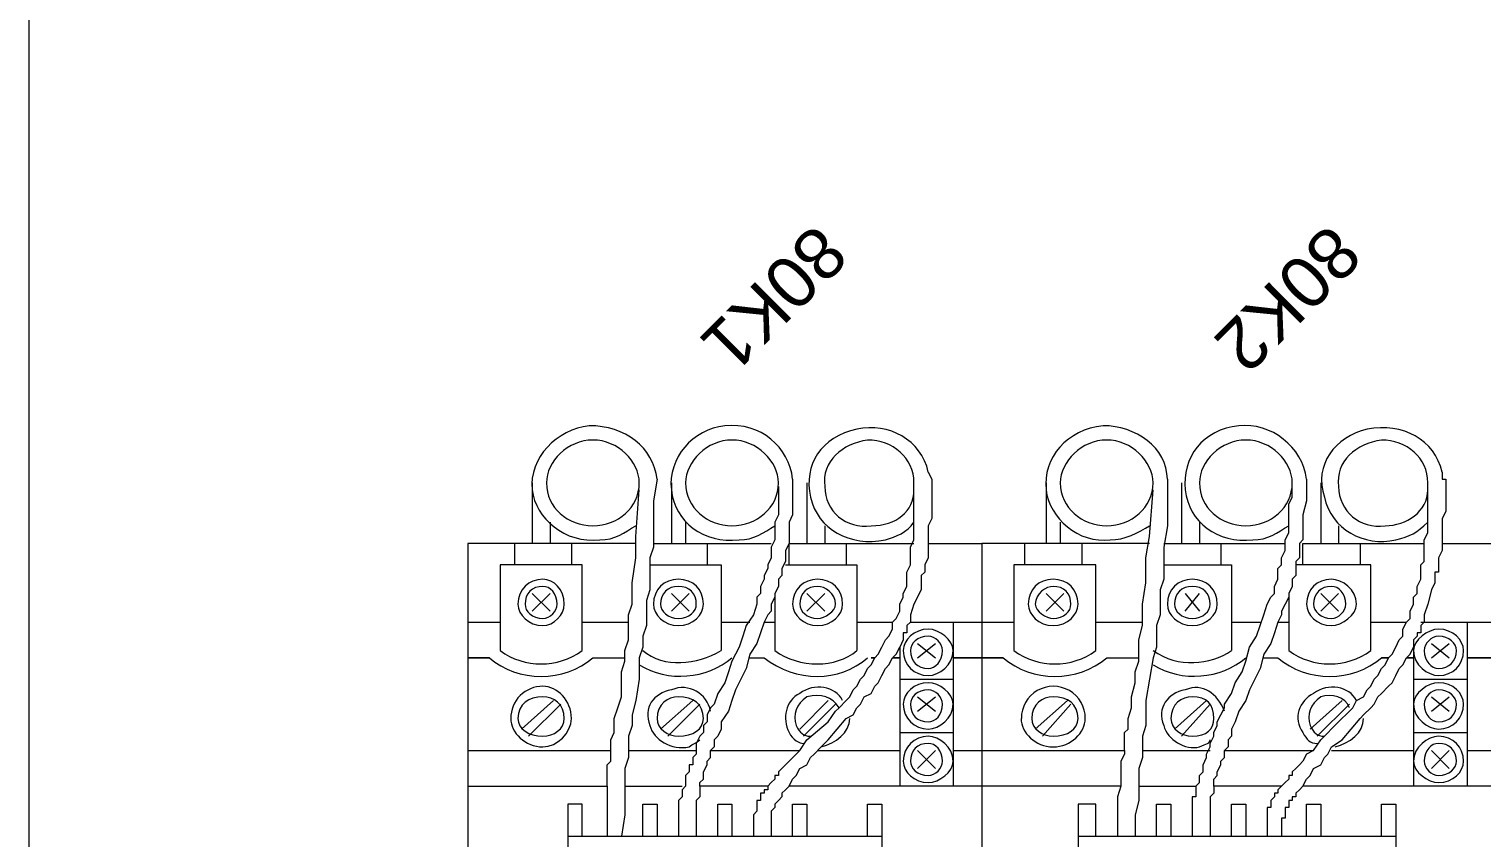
# Model space of a CAD drawing. Header units: millimetres. Extents: x 1004 to 59588, y 686 to 38112.
# Drawn here: x 27341.3 to 27580.8, y 7438.8 to 7572.2 of the extents above; entities that cross this region are included whole.
import ezdxf

# ---------------------------------------------------------------- set-up
doc = ezdxf.new("R2010")
doc.units = ezdxf.units.MM
doc.layers.add('PDF10_Geometry', color=7, linetype='Continuous')
doc.layers.add('PDF10_Text', color=7, linetype='Continuous')
doc.styles.add('PDF Arial', font='arial.ttf')

msp = doc.modelspace()

# ---------------------------------------------------------------- linework, layer by layer
at = {"layer": 'PDF10_Geometry', "lineweight": 0}
for points in [[(28371.93, 8470.9), (28371.93, 6751.49), (27341.34, 6751.49), (27341.34, 8470.9)], [(27417.22, 7468.55), (27413.69, 7468.55)], [(27498.4, 7468.55), (27493.69, 7468.55)], [(27501.93, 7468.55), (27498.4, 7468.55)], [(27583.1, 7468.55), (27578.4, 7468.55)]]:
    msp.add_lwpolyline(points, close=True, dxfattribs=at)
for points in [[(27489.58, 7499.14), (27490.16, 7497.96), (27490.16, 7497.37), (27490.16, 7496.78), (27490.16, 7496.2), (27490.16, 7495.61), (27490.16, 7495.02), (27490.16, 7493.84), (27490.16, 7492.67), (27490.16, 7491.49), (27489.58, 7490.31), (27489.58, 7488.55), (27489.58, 7487.37), (27498.4, 7487.37), (27498.4, 7353.84), (27489.58, 7353.84)], [(27574.28, 7499.14), (27574.28, 7497.96), (27574.87, 7497.96), (27574.87, 7497.37), (27574.87, 7496.78), (27574.87, 7496.2), (27574.87, 7495.61), (27574.87, 7495.02), (27574.87, 7493.84), (27574.87, 7492.67), (27574.28, 7491.49), (27574.28, 7490.31), (27574.28, 7488.55), (27574.28, 7487.37), (27583.1, 7487.37), (27583.1, 7353.84), (27574.28, 7353.84)], [(27424.28, 7497.37), (27424.28, 7487.37)], [(27444.87, 7497.96), (27444.28, 7494.43), (27444.28, 7490.31), (27444.28, 7486.78), (27443.69, 7485.02), (27443.69, 7483.25), (27443.69, 7481.49), (27443.69, 7479.73), (27443.1, 7477.96), (27443.1, 7475.61), (27443.1, 7473.84), (27442.52, 7472.08), (27442.52, 7470.31), (27441.93, 7468.55), (27441.93, 7465.02), (27441.34, 7461.49), (27440.75, 7459.14), (27440.75, 7457.37), (27440.16, 7455.61), (27440.16, 7453.84), (27440.16, 7452.08), (27439.58, 7450.31), (27439.58, 7448.55), (27439.58, 7446.78), (27439.58, 7445.02), (27439.58, 7442.67), (27438.99, 7439.14)], [(27447.22, 7497.37), (27447.22, 7487.37)], [(27464.87, 7496.78), (27464.87, 7495.02), (27464.87, 7493.84), (27464.87, 7492.67), (27464.87, 7492.08), (27464.28, 7490.9), (27464.28, 7489.73), (27464.28, 7489.14), (27464.28, 7487.96), (27463.69, 7486.78), (27463.69, 7486.2), (27463.69, 7485.02), (27463.1, 7483.84), (27463.1, 7483.25), (27462.52, 7482.08), (27462.52, 7481.49), (27461.93, 7480.31), (27461.93, 7479.14), (27461.34, 7478.55), (27461.34, 7477.37), (27460.75, 7475.61), (27459.58, 7473.84), (27458.99, 7472.08), (27458.4, 7470.31), (27457.22, 7467.96), (27456.63, 7466.2), (27456.05, 7464.43), (27454.87, 7462.67), (27454.28, 7460.9), (27453.69, 7460.31), (27453.1, 7459.14), (27453.1, 7457.96), (27452.52, 7457.37), (27452.52, 7456.2), (27451.93, 7455.61), (27451.34, 7454.43), (27451.34, 7453.84), (27451.34, 7452.67), (27450.75, 7452.08), (27450.75, 7450.9), (27450.16, 7450.9), (27450.16, 7450.31), (27450.16, 7449.73), (27449.58, 7449.14), (27449.58, 7447.96), (27449.58, 7447.37), (27448.99, 7446.78), (27448.99, 7446.2), (27448.99, 7445.61), (27448.4, 7445.02), (27448.4, 7444.43), (27448.4, 7443.84), (27448.4, 7443.25), (27448.4, 7442.67), (27448.4, 7442.08), (27448.4, 7440.9), (27448.4, 7440.31), (27448.4, 7439.14)], [(27467.22, 7497.96), (27467.22, 7496.2), (27467.22, 7494.43), (27467.22, 7492.08), (27466.63, 7490.9), (27466.63, 7490.31), (27466.63, 7489.14), (27466.63, 7487.96), (27466.63, 7487.37), (27466.05, 7486.2), (27466.05, 7485.02), (27466.05, 7484.43), (27465.46, 7483.25), (27465.46, 7482.08), (27464.87, 7481.49), (27464.87, 7480.31), (27464.28, 7479.14), (27464.28, 7478.55), (27463.69, 7477.37), (27463.69, 7476.2), (27463.1, 7475.61), (27462.52, 7474.43), (27464.28, 7474.43)], [(27469.58, 7497.37), (27469.58, 7487.37)], [(27477.81, 7474.43), (27483.69, 7474.43), (27484.28, 7475.02), (27484.87, 7476.2), (27484.87, 7477.37), (27485.46, 7478.55), (27485.46, 7479.14), (27486.05, 7480.31), (27486.05, 7481.49), (27486.05, 7482.67), (27486.63, 7483.84), (27486.63, 7484.43), (27486.63, 7485.61), (27486.63, 7486.78), (27487.22, 7487.96), (27487.22, 7489.14), (27487.22, 7489.73), (27487.22, 7490.9), (27487.22, 7493.25), (27487.22, 7495.02), (27487.22, 7497.37)], [(27490.16, 7497.96), (27490.16, 7497.96)], [(27508.99, 7497.37), (27508.99, 7487.37)], [(27528.99, 7497.96), (27528.99, 7494.43), (27528.99, 7490.31), (27528.4, 7486.78), (27528.4, 7485.02), (27528.4, 7483.25), (27528.4, 7481.49), (27527.81, 7479.73), (27527.81, 7477.96), (27527.81, 7475.61), (27527.22, 7473.84), (27527.22, 7472.08), (27527.22, 7470.31), (27526.63, 7468.55), (27526.05, 7465.02), (27525.46, 7461.49), (27525.46, 7459.14), (27525.46, 7457.37), (27524.87, 7455.61), (27524.87, 7453.84), (27524.87, 7452.08), (27524.28, 7450.31), (27524.28, 7448.55), (27524.28, 7446.78), (27524.28, 7445.02), (27523.69, 7442.67), (27523.69, 7439.14)], [(27524.28, 7447.37), (27533.69, 7447.37), (27534.28, 7447.96), (27534.28, 7449.14), (27534.87, 7449.73), (27534.87, 7450.31), (27534.87, 7450.9), (27535.46, 7452.08), (27535.46, 7452.67), (27536.05, 7453.84), (27536.05, 7454.43), (27536.63, 7455.61), (27536.63, 7456.2), (27537.22, 7457.37), (27537.22, 7457.96), (27537.81, 7459.14), (27538.4, 7460.31), (27538.4, 7460.9), (27539.58, 7462.67), (27540.16, 7464.43), (27541.34, 7466.2), (27541.93, 7467.96), (27542.52, 7470.31), (27543.69, 7472.08), (27544.28, 7473.84), (27544.87, 7475.61), (27545.46, 7477.37), (27546.05, 7478.55), (27546.63, 7479.14), (27546.63, 7480.31), (27547.22, 7481.49), (27547.22, 7482.08), (27547.22, 7483.25), (27547.81, 7483.84), (27547.81, 7485.02), (27548.4, 7486.2), (27548.4, 7486.78), (27548.4, 7487.96), (27548.99, 7489.14), (27548.99, 7489.73), (27548.99, 7490.9), (27548.99, 7492.08), (27548.99, 7492.67), (27548.99, 7493.84), (27549.58, 7495.02), (27549.58, 7496.78)], [(27531.34, 7497.37), (27531.34, 7487.37)], [(27551.93, 7497.96), (27551.93, 7496.2), (27551.93, 7494.43), (27551.34, 7492.08), (27551.34, 7490.9), (27551.34, 7490.31), (27551.34, 7489.14), (27551.34, 7487.96), (27550.75, 7487.37), (27550.75, 7486.2), (27550.75, 7485.02), (27550.16, 7484.43), (27550.16, 7483.25), (27550.16, 7482.08), (27549.58, 7481.49), (27549.58, 7480.31), (27548.99, 7479.14), (27548.99, 7478.55), (27548.4, 7477.37), (27547.81, 7476.2), (27547.81, 7475.61), (27547.22, 7474.43), (27548.99, 7474.43)], [(27554.28, 7497.37), (27554.28, 7487.37)], [(27562.52, 7474.43), (27568.4, 7474.43), (27568.99, 7475.02), (27568.99, 7476.2), (27569.58, 7477.37), (27569.58, 7478.55), (27570.16, 7479.14), (27570.16, 7480.31), (27570.75, 7481.49), (27570.75, 7482.67), (27570.75, 7483.84), (27571.34, 7484.43), (27571.34, 7485.61), (27571.34, 7486.78), (27571.34, 7487.96), (27571.93, 7489.14), (27571.93, 7489.73), (27571.93, 7490.9), (27571.93, 7493.25), (27571.93, 7495.02), (27571.93, 7497.37)], [(27413.69, 7453.25), (27437.22, 7453.25), (27437.22, 7454.43), (27437.22, 7455.02), (27437.81, 7456.2), (27437.81, 7456.78), (27437.81, 7458.55), (27438.4, 7460.31), (27438.99, 7462.08), (27438.99, 7464.43), (27438.99, 7466.2), (27439.58, 7467.96), (27439.58, 7469.73), (27440.16, 7471.49), (27440.16, 7473.84), (27440.16, 7475.61), (27440.75, 7477.37), (27440.75, 7480.9), (27441.34, 7485.02), (27441.34, 7488.55), (27441.93, 7496.2)], [(27493.69, 7453.25), (27498.4, 7453.25), (27521.93, 7453.25), (27521.93, 7454.43), (27521.93, 7455.02), (27521.93, 7456.2), (27522.52, 7456.78), (27522.52, 7458.55), (27523.1, 7460.31), (27523.1, 7462.08), (27523.69, 7464.43), (27523.69, 7466.2), (27524.28, 7467.96), (27524.28, 7469.73), (27524.28, 7471.49), (27524.87, 7473.84), (27524.87, 7475.61), (27524.87, 7477.37), (27525.46, 7480.9), (27525.46, 7485.02), (27526.05, 7488.55), (27526.63, 7496.2)], [(27578.4, 7453.25), (27583.1, 7453.25), (27606.63, 7453.25), (27606.63, 7454.43), (27606.63, 7455.02), (27606.63, 7456.2), (27607.22, 7456.78), (27607.22, 7458.55), (27607.81, 7460.31), (27607.81, 7462.08), (27608.4, 7464.43), (27608.4, 7466.2), (27608.4, 7467.96), (27608.99, 7469.73), (27608.99, 7471.49), (27608.99, 7473.84), (27609.58, 7475.61), (27609.58, 7477.37), (27610.16, 7480.9), (27610.16, 7485.02), (27610.75, 7488.55), (27611.34, 7496.2)], [(27427.22, 7490.9), (27427.22, 7487.37)], [(27449.58, 7490.9), (27449.58, 7487.37)], [(27472.52, 7490.31), (27472.52, 7487.37)], [(27511.34, 7490.9), (27511.34, 7487.37)], [(27534.28, 7490.9), (27534.28, 7487.37)], [(27557.22, 7490.31), (27557.22, 7487.37)], [(27441.34, 7487.37), (27413.69, 7487.37), (27413.69, 7353.84), (27441.34, 7353.84)], [(27421.34, 7487.37), (27421.34, 7483.84)], [(27430.75, 7487.37), (27430.75, 7483.84)], [(27444.28, 7487.37), (27463.69, 7487.37)], [(27453.1, 7487.37), (27453.1, 7483.84)], [(27466.63, 7483.84), (27466.63, 7487.37), (27487.22, 7487.37)], [(27476.05, 7487.37), (27476.05, 7483.84)], [(27489.58, 7487.37), (27489.58, 7486.2), (27489.58, 7485.02), (27488.99, 7483.84), (27488.99, 7482.67), (27488.4, 7482.08), (27488.4, 7480.9), (27488.4, 7479.73), (27487.22, 7477.37), (27486.63, 7475.61), (27486.63, 7474.43), (27498.4, 7474.43), (27503.69, 7474.43)], [(27526.05, 7487.37), (27498.4, 7487.37), (27498.4, 7353.84), (27526.05, 7353.84)], [(27505.46, 7487.37), (27505.46, 7483.84)], [(27514.87, 7487.37), (27514.87, 7483.84)], [(27528.4, 7487.37), (27548.4, 7487.37)], [(27537.81, 7487.37), (27537.81, 7483.84)], [(27551.34, 7483.84), (27551.34, 7487.37), (27571.34, 7487.37)], [(27560.75, 7487.37), (27560.75, 7483.84)], [(27574.28, 7487.37), (27574.28, 7486.2), (27573.69, 7485.02), (27573.69, 7483.84), (27573.69, 7482.67), (27573.1, 7482.67), (27573.1, 7482.08), (27573.1, 7480.9), (27572.52, 7479.73), (27571.93, 7477.37), (27571.34, 7475.61), (27571.34, 7474.43), (27570.75, 7473.84), (27570.75, 7473.25), (27570.75, 7472.67), (27570.16, 7472.67), (27570.16, 7472.08), (27569.58, 7471.49), (27569.58, 7470.31), (27569.58, 7447.37)], [(27443.69, 7483.84), (27455.46, 7483.84), (27455.46, 7469.73)], [(27466.05, 7483.84), (27477.81, 7483.84), (27477.81, 7469.73)], [(27488.99, 7482.67), (27488.99, 7482.67)], [(27528.4, 7483.84), (27539.58, 7483.84), (27539.58, 7469.73)], [(27424.28, 7476.2), (27427.22, 7479.14)], [(27424.28, 7479.14), (27427.22, 7476.2)], [(27447.22, 7476.2), (27450.16, 7479.14)], [(27447.22, 7479.14), (27450.16, 7476.2)], [(27464.28, 7479.14), (27464.28, 7469.73)], [(27469.58, 7476.2), (27472.52, 7479.14)], [(27469.58, 7479.14), (27472.52, 7476.2)], [(27508.99, 7476.2), (27511.93, 7479.14)], [(27508.99, 7479.14), (27511.93, 7476.2)], [(27531.93, 7476.2), (27534.28, 7479.14)], [(27531.93, 7479.14), (27534.28, 7476.2)], [(27554.28, 7476.2), (27557.22, 7479.14)], [(27554.28, 7479.14), (27557.22, 7476.2)], [(27413.69, 7474.43), (27418.99, 7474.43)], [(27432.52, 7474.43), (27440.16, 7474.43)], [(27462.52, 7474.43), (27461.93, 7472.67), (27461.34, 7470.9), (27460.16, 7469.14), (27459.58, 7466.78), (27457.81, 7463.25), (27457.22, 7461.49), (27456.63, 7459.73), (27455.46, 7457.96), (27455.46, 7456.78), (27454.87, 7455.61), (27454.28, 7455.02), (27454.28, 7453.84), (27453.69, 7453.25), (27468.4, 7453.25), (27469.58, 7455.02), (27473.1, 7457.96), (27474.28, 7459.73), (27474.87, 7460.31), (27476.05, 7461.49), (27476.63, 7462.08), (27477.22, 7463.25), (27477.81, 7463.84), (27478.4, 7465.02), (27478.99, 7465.61), (27479.58, 7466.78), (27480.16, 7467.37), (27480.75, 7468.55), (27480.16, 7468.55), (27480.75, 7468.55), (27481.34, 7469.14), (27481.93, 7470.31), (27482.52, 7471.49), (27483.1, 7472.08), (27483.69, 7473.25), (27483.69, 7474.43)], [(27455.46, 7474.43), (27460.16, 7474.43)], [(27486.63, 7474.43), (27486.05, 7473.84), (27486.05, 7473.25), (27486.05, 7472.67), (27485.46, 7472.67), (27485.46, 7472.08), (27485.46, 7471.49), (27484.87, 7470.31), (27484.87, 7447.37)], [(27493.69, 7474.43), (27493.69, 7447.37)], [(27517.22, 7474.43), (27524.87, 7474.43)], [(27547.22, 7474.43), (27546.63, 7472.67), (27546.05, 7470.9), (27544.87, 7469.14), (27544.28, 7466.78), (27542.52, 7463.25), (27541.93, 7461.49), (27540.75, 7459.73), (27540.16, 7457.96), (27539.58, 7456.78), (27539.58, 7455.61), (27538.99, 7455.02), (27538.99, 7453.84), (27538.4, 7453.25), (27553.1, 7453.25), (27554.28, 7455.02), (27557.22, 7457.96), (27558.99, 7459.73), (27559.58, 7460.31), (27560.16, 7461.49), (27561.34, 7462.08), (27561.93, 7463.25), (27562.52, 7463.84), (27563.1, 7465.02), (27563.69, 7465.61), (27564.28, 7466.78), (27564.87, 7467.37), (27565.46, 7468.55), (27564.28, 7468.55), (27565.46, 7468.55), (27566.05, 7469.14), (27566.63, 7470.31), (27567.22, 7471.49), (27567.81, 7472.08), (27567.81, 7473.25), (27568.4, 7474.43)], [(27539.58, 7474.43), (27544.28, 7474.43)], [(27570.75, 7474.43), (27583.1, 7474.43), (27588.4, 7474.43)], [(27578.4, 7474.43), (27578.4, 7447.37)], [(27521.93, 7453.25), (27521.93, 7452.67), (27521.34, 7451.49), (27521.34, 7450.9), (27521.34, 7450.31), (27521.34, 7449.14), (27521.34, 7448.55), (27521.34, 7447.96), (27521.34, 7447.37), (27498.4, 7447.37), (27466.63, 7447.37), (27467.22, 7448.55), (27467.81, 7449.14), (27468.4, 7450.31), (27469.58, 7450.9), (27470.16, 7452.08), (27470.75, 7452.67), (27471.93, 7453.84), (27473.1, 7455.02), (27476.05, 7458.55), (27477.22, 7459.14), (27477.81, 7460.31), (27478.4, 7460.9), (27478.99, 7462.08), (27480.16, 7462.67), (27480.75, 7463.84), (27481.34, 7464.43), (27481.93, 7465.61), (27482.52, 7466.78), (27483.1, 7467.37), (27483.69, 7468.55), (27484.87, 7468.55), (27483.69, 7468.55), (27484.28, 7469.14), (27484.87, 7470.31)], [(27487.81, 7470.9), (27490.75, 7468.55)], [(27487.81, 7468.55), (27490.75, 7470.9)], [(27583.1, 7447.37), (27551.34, 7447.37), (27551.93, 7448.55), (27552.52, 7449.14), (27553.1, 7450.31), (27554.28, 7450.9), (27554.87, 7452.08), (27555.46, 7452.67), (27556.05, 7453.84), (27557.81, 7455.02), (27560.75, 7458.55), (27561.34, 7459.14), (27562.52, 7460.31), (27563.1, 7460.9), (27563.69, 7462.08), (27564.28, 7462.67), (27565.46, 7463.84), (27566.05, 7464.43), (27566.63, 7465.61), (27567.22, 7466.78), (27567.81, 7467.37), (27568.4, 7468.55), (27569.58, 7468.55), (27568.4, 7468.55), (27568.99, 7469.14), (27569.58, 7470.31)], [(27572.52, 7470.9), (27575.46, 7468.55)], [(27572.52, 7468.55), (27575.46, 7470.9)], [(27417.22, 7468.55), (27417.22, 7468.55)], [(27418.99, 7469.73), (27418.99, 7469.73)], [(27434.28, 7468.55), (27439.58, 7468.55)], [(27457.22, 7468.55), (27457.22, 7468.55)], [(27460.16, 7468.55), (27462.52, 7468.55)], [(27501.93, 7468.55), (27501.93, 7468.55)], [(27503.69, 7469.73), (27503.69, 7469.73)], [(27518.99, 7468.55), (27524.28, 7468.55)], [(27541.93, 7468.55), (27541.93, 7468.55)], [(27544.87, 7468.55), (27547.22, 7468.55)], [(27484.87, 7465.02), (27493.69, 7465.02)], [(27569.58, 7465.02), (27578.4, 7465.02)], [(27422.52, 7456.78), (27427.81, 7461.49)], [(27423.69, 7455.61), (27428.99, 7460.9)], [(27445.46, 7456.78), (27450.75, 7461.49)], [(27446.63, 7455.61), (27451.93, 7460.9)], [(27468.4, 7456.78), (27473.1, 7461.49)], [(27468.99, 7455.61), (27474.28, 7460.9)], [(27487.81, 7462.08), (27490.75, 7459.73)], [(27487.81, 7459.73), (27490.75, 7462.08)], [(27507.22, 7456.78), (27512.52, 7461.49)], [(27508.4, 7455.61), (27513.1, 7460.9)], [(27530.16, 7456.78), (27535.46, 7461.49)], [(27531.34, 7455.61), (27536.05, 7460.9)], [(27552.52, 7456.78), (27557.81, 7461.49)], [(27553.69, 7455.61), (27558.99, 7460.9)], [(27572.52, 7462.08), (27575.46, 7459.73)], [(27572.52, 7459.73), (27575.46, 7462.08)], [(27484.87, 7456.2), (27493.69, 7456.2)], [(27569.58, 7456.2), (27578.4, 7456.2)], [(27413.69, 7447.37), (27436.63, 7447.37), (27436.63, 7447.96), (27436.63, 7448.55), (27436.63, 7449.14), (27436.63, 7450.31), (27436.63, 7450.9), (27437.22, 7451.49), (27437.22, 7452.67), (27437.22, 7453.25)], [(27440.16, 7453.25), (27451.34, 7453.25)], [(27468.4, 7453.25), (27467.81, 7452.67), (27466.63, 7451.49), (27466.05, 7450.9), (27465.46, 7450.31), (27464.87, 7449.73), (27464.87, 7449.14), (27464.28, 7449.14), (27464.28, 7448.55), (27463.69, 7447.96), (27463.1, 7447.37), (27451.93, 7447.37), (27451.93, 7447.96), (27452.52, 7448.55), (27452.52, 7449.14), (27452.52, 7449.73), (27453.1, 7450.9), (27453.1, 7451.49), (27453.69, 7452.08), (27453.69, 7453.25)], [(27471.34, 7453.25), (27484.87, 7453.25)], [(27487.81, 7453.25), (27490.75, 7450.31)], [(27487.81, 7450.31), (27490.75, 7453.25)], [(27524.87, 7453.25), (27536.05, 7453.25)], [(27553.1, 7453.25), (27551.93, 7452.67), (27551.34, 7451.49), (27550.75, 7450.9), (27550.16, 7450.31), (27549.58, 7449.73), (27549.58, 7449.14), (27548.99, 7449.14), (27548.99, 7448.55), (27548.4, 7447.96), (27547.81, 7447.37), (27536.63, 7447.37), (27536.63, 7447.96), (27536.63, 7448.55), (27537.22, 7449.14), (27537.22, 7449.73), (27537.81, 7450.9), (27537.81, 7451.49), (27538.4, 7452.08), (27538.4, 7453.25)], [(27556.05, 7453.25), (27569.58, 7453.25)], [(27572.52, 7453.25), (27575.46, 7450.31)], [(27572.52, 7450.31), (27575.46, 7453.25)], [(27450.16, 7449.73), (27450.16, 7449.73)], [(27534.87, 7450.9), (27534.87, 7450.9)], [(27534.87, 7449.73), (27534.87, 7449.73)], [(27436.63, 7447.37), (27436.63, 7445.61), (27436.63, 7445.02), (27436.63, 7444.43), (27436.63, 7443.25), (27436.63, 7442.67), (27436.63, 7442.08), (27436.63, 7440.9), (27436.63, 7440.31), (27436.63, 7439.73), (27436.63, 7439.14)], [(27439.58, 7447.37), (27448.99, 7447.37)], [(27451.93, 7447.37), (27451.93, 7446.2), (27451.93, 7445.61), (27451.34, 7445.02), (27451.34, 7444.43), (27451.34, 7443.84), (27451.34, 7443.25), (27451.34, 7442.67), (27451.34, 7442.08), (27451.34, 7441.49), (27451.34, 7440.31), (27451.34, 7439.14)], [(27463.1, 7447.37), (27463.1, 7446.78), (27462.52, 7446.78), (27462.52, 7446.2), (27461.93, 7446.2), (27461.93, 7445.61), (27461.93, 7445.02), (27461.34, 7445.02), (27461.34, 7444.43), (27461.34, 7443.84), (27461.34, 7443.25), (27460.75, 7442.67), (27460.75, 7442.08), (27460.75, 7441.49), (27460.75, 7440.9), (27460.75, 7440.31), (27460.75, 7439.14)], [(27463.1, 7447.37), (27463.1, 7447.37)], [(27463.69, 7447.96), (27463.69, 7447.96)], [(27466.63, 7447.37), (27466.05, 7446.78), (27465.46, 7446.2), (27465.46, 7445.61), (27464.87, 7445.02), (27464.28, 7444.43), (27464.28, 7443.84), (27463.69, 7443.25), (27463.69, 7442.67), (27463.69, 7442.08), (27463.69, 7441.49), (27463.69, 7440.9), (27463.69, 7440.31), (27463.69, 7439.14)], [(27466.05, 7446.78), (27466.05, 7446.78)], [(27521.34, 7447.37), (27520.75, 7445.61), (27520.75, 7445.02), (27520.75, 7444.43), (27520.75, 7443.25), (27520.75, 7442.67), (27520.75, 7442.08), (27520.75, 7440.9), (27520.75, 7440.31), (27520.75, 7439.73), (27520.75, 7439.14)], [(27533.69, 7447.37), (27533.69, 7446.78), (27533.69, 7446.2), (27533.69, 7445.61), (27533.1, 7445.61), (27533.1, 7445.02), (27533.1, 7444.43), (27533.1, 7443.84), (27533.1, 7443.25), (27533.1, 7442.67), (27533.1, 7442.08), (27533.1, 7440.9), (27533.1, 7440.31), (27533.1, 7439.14)], [(27536.63, 7447.37), (27536.63, 7446.2), (27536.05, 7445.61), (27536.05, 7445.02), (27536.05, 7444.43), (27536.05, 7443.84), (27536.05, 7443.25), (27536.05, 7442.67), (27536.05, 7442.08), (27536.05, 7441.49), (27536.05, 7440.31), (27536.05, 7439.14)], [(27547.81, 7447.37), (27547.22, 7446.78), (27547.22, 7446.2), (27546.63, 7446.2), (27546.63, 7445.61), (27546.05, 7445.02), (27546.05, 7444.43), (27546.05, 7443.84), (27545.46, 7443.84), (27545.46, 7443.25), (27545.46, 7442.67), (27545.46, 7442.08), (27545.46, 7441.49), (27545.46, 7440.9), (27545.46, 7440.31), (27545.46, 7439.14)], [(27547.22, 7446.78), (27547.22, 7446.78)], [(27547.81, 7447.37), (27547.81, 7447.37)], [(27551.34, 7447.37), (27550.75, 7446.78), (27550.16, 7446.2), (27550.16, 7445.61), (27549.58, 7445.61), (27549.58, 7445.02), (27548.99, 7445.02), (27548.99, 7444.43), (27548.99, 7443.84), (27548.4, 7443.84), (27548.4, 7443.25), (27548.4, 7442.67), (27548.4, 7442.08), (27547.81, 7442.08), (27547.81, 7441.49), (27547.81, 7440.9), (27547.81, 7440.31), (27547.81, 7439.14)], [(27548.4, 7447.96), (27548.4, 7447.96)], [(27550.75, 7446.78), (27550.75, 7446.78)], [(27432.52, 7439.14), (27432.52, 7444.43), (27430.16, 7444.43), (27430.16, 7396.78), (27432.52, 7396.78), (27432.52, 7402.08)], [(27442.52, 7439.14), (27442.52, 7444.43), (27444.87, 7444.43), (27444.87, 7439.14)], [(27448.4, 7445.02), (27448.4, 7445.02)], [(27448.99, 7445.61), (27448.99, 7445.61)], [(27451.34, 7445.02), (27451.34, 7445.02)], [(27454.87, 7439.14), (27454.87, 7444.43), (27457.22, 7444.43), (27457.22, 7439.14)], [(27461.93, 7445.61), (27461.93, 7445.61)], [(27464.28, 7444.43), (27464.28, 7444.43)], [(27464.87, 7445.02), (27464.87, 7445.02)], [(27465.46, 7445.61), (27465.46, 7445.61)], [(27467.22, 7439.14), (27467.22, 7444.43), (27469.58, 7444.43), (27469.58, 7439.14)], [(27479.58, 7439.14), (27479.58, 7444.43), (27481.93, 7444.43), (27481.93, 7396.78), (27479.58, 7396.78), (27479.58, 7402.08)], [(27517.22, 7439.14), (27517.22, 7444.43), (27514.28, 7444.43), (27514.28, 7396.78), (27517.22, 7396.78), (27517.22, 7402.08)], [(27527.22, 7439.14), (27527.22, 7444.43), (27529.58, 7444.43), (27529.58, 7439.14)], [(27533.1, 7445.02), (27533.1, 7445.02)], [(27536.05, 7445.02), (27536.05, 7445.02)], [(27539.58, 7439.14), (27539.58, 7444.43), (27541.93, 7444.43), (27541.93, 7439.14)], [(27546.05, 7445.02), (27546.05, 7445.02)], [(27546.63, 7445.61), (27546.63, 7445.61)], [(27548.99, 7444.43), (27548.99, 7444.43)], [(27551.93, 7439.14), (27551.93, 7444.43), (27554.28, 7444.43), (27554.28, 7439.14)], [(27564.28, 7439.14), (27564.28, 7444.43), (27566.63, 7444.43), (27566.63, 7396.78), (27564.28, 7396.78), (27564.28, 7402.08)], [(27448.4, 7443.25), (27448.4, 7443.25)], [(27451.34, 7443.84), (27451.34, 7443.84)], [(27460.75, 7442.08), (27460.75, 7442.08)], [(27461.34, 7443.84), (27461.34, 7443.84)], [(27463.69, 7443.25), (27463.69, 7443.25)], [(27463.69, 7443.25), (27463.69, 7443.25)], [(27463.69, 7442.67), (27463.69, 7442.67)], [(27463.69, 7442.67), (27463.69, 7442.67)], [(27463.69, 7442.08), (27463.69, 7442.08)], [(27463.69, 7442.08), (27463.69, 7442.08)], [(27464.28, 7443.84), (27464.28, 7443.84)], [(27533.1, 7443.25), (27533.1, 7443.25)], [(27536.05, 7443.84), (27536.05, 7443.84)], [(27545.46, 7442.08), (27545.46, 7442.08)], [(27547.81, 7442.08), (27547.81, 7442.08)], [(27548.4, 7443.25), (27548.4, 7443.25)], [(27548.4, 7443.25), (27548.4, 7443.25)], [(27548.4, 7442.67), (27548.4, 7442.67)], [(27548.4, 7442.67), (27548.4, 7442.67)], [(27430.16, 7439.14), (27481.93, 7439.14)], [(27514.28, 7439.14), (27566.63, 7439.14)]]:
    msp.add_lwpolyline(points, dxfattribs=at)
for points in [[(27432.52, 7469.73), (27432.52, 7483.84), (27418.99, 7483.84), (27418.99, 7469.73, 0.326087)], [(27517.22, 7469.73), (27517.22, 7483.84), (27503.69, 7483.84), (27503.69, 7469.73, 0.326087)]]:
    msp.add_lwpolyline(points, format="xyb", close=True, dxfattribs=at)
msp.add_lwpolyline([(27548.99, 7479.14), (27548.99, 7469.73, 0.326087), (27562.52, 7469.73), (27562.52, 7483.84), (27550.16, 7483.84)], format="xyb", dxfattribs=at)
for centre, start in [((27426.02, 7458.57), 89.7603), ((27510.19, 7458.57), 359.7603)]:
    msp.add_arc(centre, 5.27, start, 180.2397, dxfattribs=at)
for points in [[(27433.69, 7506.78), (27428.4, 7506.2), (27423.69, 7501.49), (27424.28, 7496.2)], [(27444.87, 7497.96), (27444.28, 7503.25), (27439.58, 7506.78), (27433.69, 7506.78)], [(27456.05, 7506.78), (27450.75, 7506.2), (27446.63, 7501.49), (27447.22, 7496.2)], [(27467.22, 7497.96), (27466.63, 7503.25), (27461.93, 7507.37), (27456.05, 7506.78)], [(27477.81, 7506.2), (27471.93, 7505.02), (27468.99, 7500.31), (27470.16, 7495.02)], [(27489.58, 7499.14), (27488.4, 7504.43), (27483.1, 7507.37), (27477.81, 7506.2)], [(27518.4, 7506.78), (27512.52, 7506.2), (27508.4, 7501.49), (27508.99, 7496.2)], [(27528.99, 7497.96), (27528.99, 7503.25), (27523.69, 7506.78), (27518.4, 7506.78)], [(27540.75, 7506.78), (27534.87, 7506.2), (27531.34, 7501.49), (27531.93, 7496.2)], [(27551.93, 7497.96), (27551.34, 7503.25), (27546.05, 7507.37), (27540.75, 7506.78)], [(27561.93, 7506.2), (27556.63, 7505.02), (27553.1, 7500.31), (27554.87, 7495.02)], [(27574.28, 7499.14), (27573.1, 7504.43), (27567.81, 7507.37), (27561.93, 7506.2)], [(27434.28, 7504.43), (27430.16, 7504.43), (27426.63, 7500.9), (27426.63, 7497.37)], [(27441.93, 7497.37), (27441.93, 7500.9), (27438.4, 7504.43), (27434.28, 7504.43)], [(27457.22, 7504.43), (27453.1, 7504.43), (27449.58, 7500.9), (27449.58, 7497.37)], [(27464.87, 7497.37), (27464.87, 7500.9), (27461.34, 7504.43), (27457.22, 7504.43)], [(27479.58, 7504.43), (27475.46, 7503.84), (27471.93, 7500.9), (27472.52, 7496.78)], [(27487.22, 7497.37), (27487.22, 7501.49), (27483.69, 7504.43), (27479.58, 7504.43)], [(27518.99, 7504.43), (27514.87, 7504.43), (27511.34, 7500.9), (27511.34, 7497.37)], [(27526.63, 7497.37), (27526.63, 7500.9), (27523.1, 7504.43), (27518.99, 7504.43)], [(27541.93, 7504.43), (27537.81, 7504.43), (27534.28, 7500.9), (27534.28, 7497.37)], [(27549.58, 7497.37), (27549.58, 7500.9), (27546.05, 7504.43), (27541.93, 7504.43)], [(27564.28, 7504.43), (27560.16, 7503.84), (27556.63, 7500.9), (27557.22, 7496.78)], [(27571.93, 7497.37), (27571.93, 7501.49), (27568.4, 7504.43), (27564.28, 7504.43)], [(27426.63, 7497.37), (27426.63, 7493.25), (27430.16, 7490.31), (27434.28, 7490.31)], [(27434.28, 7490.31), (27438.4, 7490.31), (27441.93, 7493.25), (27441.93, 7497.37)], [(27449.58, 7497.37), (27449.58, 7493.25), (27453.1, 7490.31), (27457.22, 7490.31)], [(27457.22, 7490.31), (27461.34, 7490.31), (27464.87, 7493.25), (27464.87, 7497.37)], [(27472.52, 7496.78), (27472.52, 7492.67), (27476.05, 7489.73), (27480.16, 7490.31)], [(27511.34, 7497.37), (27511.34, 7493.25), (27514.87, 7490.31), (27518.99, 7490.31)], [(27518.99, 7490.31), (27523.1, 7490.31), (27526.63, 7493.25), (27526.63, 7497.37)], [(27534.28, 7497.37), (27534.28, 7493.25), (27537.81, 7490.31), (27541.93, 7490.31)], [(27541.93, 7490.31), (27546.05, 7490.31), (27549.58, 7493.25), (27549.58, 7497.37)], [(27557.22, 7496.78), (27557.22, 7492.67), (27560.75, 7489.73), (27564.87, 7490.31)], [(27424.28, 7496.2), (27424.87, 7491.49), (27429.58, 7487.37), (27435.46, 7487.96)], [(27447.22, 7496.2), (27447.81, 7490.9), (27452.52, 7487.37), (27458.4, 7487.96)], [(27470.16, 7495.02), (27471.34, 7489.73), (27476.63, 7486.78), (27482.52, 7487.96)], [(27480.16, 7490.31), (27484.28, 7490.31), (27487.22, 7492.67), (27487.22, 7496.2)], [(27508.99, 7496.2), (27509.58, 7491.49), (27514.28, 7487.37), (27519.58, 7487.96)], [(27531.93, 7496.2), (27532.52, 7490.9), (27537.22, 7487.37), (27543.1, 7487.96)], [(27554.87, 7495.02), (27556.05, 7489.73), (27561.34, 7486.78), (27566.63, 7487.96)], [(27564.87, 7490.31), (27568.4, 7490.31), (27571.93, 7492.67), (27571.93, 7496.2)], [(27435.46, 7487.96), (27437.81, 7487.96), (27439.58, 7489.14), (27441.34, 7490.31)], [(27458.4, 7487.96), (27460.75, 7487.96), (27462.52, 7489.14), (27464.28, 7490.31)], [(27482.52, 7487.96), (27484.28, 7488.55), (27486.05, 7489.14), (27487.22, 7490.9)], [(27519.58, 7487.96), (27521.93, 7487.96), (27524.28, 7489.14), (27526.05, 7490.31)], [(27543.1, 7487.96), (27545.46, 7487.96), (27547.22, 7489.14), (27548.99, 7490.31)], [(27566.63, 7487.96), (27568.99, 7488.55), (27570.16, 7489.14), (27571.93, 7490.9)], [(27426.05, 7481.49), (27423.69, 7481.49), (27421.93, 7479.73), (27421.93, 7477.37)], [(27426.05, 7480.31), (27424.28, 7480.31), (27423.1, 7479.14), (27423.1, 7477.37)], [(27429.58, 7477.37), (27429.58, 7479.73), (27427.81, 7481.49), (27426.05, 7481.49)], [(27428.4, 7477.37), (27428.4, 7479.14), (27427.22, 7480.31), (27426.05, 7480.31)], [(27448.4, 7481.49), (27446.05, 7481.49), (27444.28, 7479.73), (27444.28, 7477.37)], [(27448.4, 7480.31), (27446.63, 7480.31), (27445.46, 7479.14), (27445.46, 7477.37)], [(27452.52, 7477.37), (27452.52, 7479.73), (27450.75, 7481.49), (27448.4, 7481.49)], [(27451.34, 7477.37), (27451.34, 7479.14), (27450.16, 7480.31), (27448.4, 7480.31)], [(27471.34, 7481.49), (27468.99, 7481.49), (27467.22, 7479.73), (27467.22, 7477.37)], [(27471.34, 7480.31), (27469.58, 7480.31), (27468.4, 7479.14), (27468.4, 7477.37)], [(27475.46, 7477.37), (27475.46, 7479.73), (27473.69, 7481.49), (27471.34, 7481.49)], [(27474.28, 7477.37), (27474.28, 7479.14), (27472.52, 7480.31), (27471.34, 7480.31)], [(27510.16, 7481.49), (27507.81, 7481.49), (27506.05, 7479.73), (27506.05, 7477.37)], [(27510.16, 7480.31), (27508.99, 7480.31), (27507.22, 7479.14), (27507.22, 7477.37)], [(27514.28, 7477.37), (27514.28, 7479.73), (27512.52, 7481.49), (27510.16, 7481.49)], [(27513.1, 7477.37), (27513.1, 7479.14), (27511.93, 7480.31), (27510.16, 7480.31)], [(27533.1, 7481.49), (27530.75, 7481.49), (27528.99, 7479.73), (27528.99, 7477.37)], [(27533.1, 7480.31), (27531.34, 7480.31), (27530.16, 7479.14), (27530.16, 7477.37)], [(27537.22, 7477.37), (27537.22, 7479.73), (27535.46, 7481.49), (27533.1, 7481.49)], [(27536.05, 7477.37), (27536.05, 7479.14), (27534.87, 7480.31), (27533.1, 7480.31)], [(27556.05, 7481.49), (27553.69, 7481.49), (27551.93, 7479.73), (27551.93, 7477.37)], [(27556.05, 7480.31), (27554.28, 7480.31), (27553.1, 7479.14), (27553.1, 7477.37)], [(27560.16, 7477.37), (27560.16, 7479.73), (27557.81, 7481.49), (27556.05, 7481.49)], [(27558.4, 7477.37), (27558.4, 7479.14), (27557.22, 7480.31), (27556.05, 7480.31)], [(27421.93, 7477.37), (27421.93, 7475.61), (27423.69, 7473.84), (27426.05, 7473.84)], [(27423.1, 7477.37), (27423.1, 7476.2), (27424.28, 7475.02), (27426.05, 7475.02)], [(27426.05, 7475.02), (27427.22, 7475.02), (27428.4, 7476.2), (27428.4, 7477.37)], [(27426.05, 7473.84), (27427.81, 7473.84), (27429.58, 7475.61), (27429.58, 7477.37)], [(27444.28, 7477.37), (27444.28, 7475.61), (27446.05, 7473.84), (27448.4, 7473.84)], [(27445.46, 7477.37), (27445.46, 7476.2), (27446.63, 7475.02), (27448.4, 7475.02)], [(27448.4, 7475.02), (27450.16, 7475.02), (27451.34, 7476.2), (27451.34, 7477.37)], [(27448.4, 7473.84), (27450.75, 7473.84), (27452.52, 7475.61), (27452.52, 7477.37)], [(27467.22, 7477.37), (27467.22, 7475.61), (27468.99, 7473.84), (27471.34, 7473.84)], [(27468.4, 7477.37), (27468.4, 7476.2), (27469.58, 7475.02), (27471.34, 7475.02)], [(27471.34, 7475.02), (27472.52, 7475.02), (27474.28, 7476.2), (27474.28, 7477.37)], [(27471.34, 7473.84), (27473.69, 7473.84), (27475.46, 7475.61), (27475.46, 7477.37)], [(27506.05, 7477.37), (27506.05, 7475.61), (27507.81, 7473.84), (27510.16, 7473.84)], [(27507.22, 7477.37), (27507.22, 7476.2), (27508.99, 7475.02), (27510.16, 7475.02)], [(27510.16, 7475.02), (27511.93, 7475.02), (27513.1, 7476.2), (27513.1, 7477.37)], [(27510.16, 7473.84), (27512.52, 7473.84), (27514.28, 7475.61), (27514.28, 7477.37)], [(27528.99, 7477.37), (27528.99, 7475.61), (27530.75, 7473.84), (27533.1, 7473.84)], [(27530.16, 7477.37), (27530.16, 7476.2), (27531.34, 7475.02), (27533.1, 7475.02)], [(27533.1, 7475.02), (27534.87, 7475.02), (27536.05, 7476.2), (27536.05, 7477.37)], [(27533.1, 7473.84), (27535.46, 7473.84), (27537.22, 7475.61), (27537.22, 7477.37)], [(27551.93, 7477.37), (27551.93, 7475.61), (27553.69, 7473.84), (27556.05, 7473.84)], [(27553.1, 7477.37), (27553.1, 7476.2), (27554.28, 7475.02), (27556.05, 7475.02)], [(27556.05, 7475.02), (27557.22, 7475.02), (27558.4, 7476.2), (27558.4, 7477.37)], [(27556.05, 7473.84), (27557.81, 7473.84), (27560.16, 7475.61), (27560.16, 7477.37)], [(27489.58, 7473.25), (27487.22, 7473.25), (27485.46, 7471.49), (27485.46, 7469.73)], [(27493.69, 7469.73), (27493.69, 7471.49), (27491.34, 7473.25), (27489.58, 7473.25)], [(27573.69, 7473.25), (27571.93, 7473.25), (27569.58, 7471.49), (27569.58, 7469.73)], [(27577.81, 7469.73), (27577.81, 7471.49), (27576.05, 7473.25), (27573.69, 7473.25)], [(27489.58, 7472.08), (27487.81, 7472.08), (27486.63, 7470.9), (27486.63, 7469.73)], [(27491.93, 7469.73), (27491.93, 7470.9), (27490.75, 7472.08), (27489.58, 7472.08)], [(27573.69, 7472.08), (27572.52, 7472.08), (27571.34, 7470.9), (27571.34, 7469.73)], [(27576.63, 7469.73), (27576.63, 7470.9), (27575.46, 7472.08), (27573.69, 7472.08)], [(27417.22, 7468.55), (27421.93, 7464.43), (27429.58, 7464.43), (27434.28, 7468.55)], [(27441.93, 7467.37), (27446.63, 7464.43), (27453.1, 7465.02), (27457.22, 7468.55)], [(27442.52, 7469.73), (27446.05, 7466.78), (27451.34, 7467.37), (27455.46, 7469.73)], [(27462.52, 7468.55), (27467.81, 7464.43), (27474.87, 7464.43), (27479.58, 7468.55)], [(27464.28, 7469.73), (27468.4, 7466.78), (27474.28, 7466.78), (27477.81, 7469.73)], [(27485.46, 7469.73), (27485.46, 7467.37), (27487.22, 7465.61), (27489.58, 7465.61)], [(27486.63, 7469.73), (27486.63, 7467.96), (27487.81, 7466.78), (27489.58, 7466.78)], [(27489.58, 7465.61), (27491.34, 7465.61), (27493.69, 7467.37), (27493.69, 7469.73)], [(27489.58, 7466.78), (27490.75, 7466.78), (27491.93, 7467.96), (27491.93, 7469.73)], [(27501.93, 7468.55), (27506.63, 7464.43), (27514.28, 7464.43), (27518.99, 7468.55)], [(27526.63, 7469.73), (27530.75, 7466.78), (27536.05, 7467.37), (27539.58, 7469.73)], [(27526.63, 7467.37), (27531.34, 7464.43), (27537.81, 7465.02), (27541.93, 7468.55)], [(27547.22, 7468.55), (27551.93, 7464.43), (27559.58, 7464.43), (27564.28, 7468.55)], [(27569.58, 7469.73), (27569.58, 7467.37), (27571.93, 7465.61), (27573.69, 7465.61)], [(27571.34, 7469.73), (27571.34, 7467.96), (27572.52, 7466.78), (27573.69, 7466.78)], [(27573.69, 7465.61), (27576.05, 7465.61), (27577.81, 7467.37), (27577.81, 7469.73)], [(27573.69, 7466.78), (27575.46, 7466.78), (27576.63, 7467.96), (27576.63, 7469.73)], [(27430.75, 7458.55), (27430.75, 7461.49), (27428.4, 7463.84), (27426.05, 7463.84)], [(27447.22, 7463.25), (27444.28, 7462.67), (27442.52, 7460.31), (27443.69, 7457.37)], [(27453.69, 7459.73), (27453.1, 7462.67), (27450.16, 7464.43), (27447.22, 7463.25)], [(27475.46, 7461.49), (27474.28, 7463.84), (27470.75, 7464.43), (27468.4, 7462.67)], [(27489.58, 7464.43), (27487.22, 7464.43), (27485.46, 7462.67), (27485.46, 7460.9)], [(27489.58, 7463.25), (27487.81, 7463.25), (27486.63, 7462.08), (27486.63, 7460.9)], [(27493.69, 7460.9), (27493.69, 7462.67), (27491.34, 7464.43), (27489.58, 7464.43)], [(27491.93, 7460.9), (27491.93, 7462.08), (27490.75, 7463.25), (27489.58, 7463.25)], [(27531.93, 7463.25), (27528.99, 7462.67), (27527.22, 7460.31), (27528.4, 7457.37)], [(27538.4, 7459.73), (27537.22, 7462.67), (27534.87, 7464.43), (27531.93, 7463.25)], [(27560.16, 7461.49), (27558.99, 7463.84), (27555.46, 7464.43), (27553.1, 7462.67)], [(27573.69, 7464.43), (27571.93, 7464.43), (27569.58, 7462.67), (27569.58, 7460.9)], [(27573.69, 7463.25), (27572.52, 7463.25), (27571.34, 7462.08), (27571.34, 7460.9)], [(27577.81, 7460.9), (27577.81, 7462.67), (27576.05, 7464.43), (27573.69, 7464.43)], [(27576.63, 7460.9), (27576.63, 7462.08), (27575.46, 7463.25), (27573.69, 7463.25)], [(27426.05, 7462.08), (27423.69, 7462.08), (27421.93, 7460.9), (27421.93, 7458.55)], [(27429.58, 7458.55), (27429.58, 7460.9), (27427.81, 7462.08), (27426.05, 7462.08)], [(27448.4, 7462.08), (27446.63, 7462.08), (27444.87, 7460.9), (27444.87, 7458.55)], [(27452.52, 7458.55), (27452.52, 7460.9), (27450.75, 7462.08), (27448.4, 7462.08)], [(27468.4, 7462.67), (27466.05, 7461.49), (27465.46, 7458.55), (27466.63, 7456.2)], [(27469.58, 7462.08), (27467.81, 7460.9), (27467.22, 7459.14), (27467.81, 7457.37)], [(27474.87, 7460.31), (27473.69, 7462.08), (27471.93, 7462.67), (27469.58, 7462.08)], [(27485.46, 7460.9), (27485.46, 7458.55), (27487.22, 7456.78), (27489.58, 7456.78)], [(27486.63, 7460.9), (27486.63, 7459.14), (27487.81, 7457.96), (27489.58, 7457.96)], [(27489.58, 7456.78), (27491.34, 7456.78), (27493.69, 7458.55), (27493.69, 7460.9)], [(27489.58, 7457.96), (27490.75, 7457.96), (27491.93, 7459.14), (27491.93, 7460.9)], [(27510.16, 7462.08), (27508.4, 7462.08), (27506.63, 7460.9), (27506.63, 7458.55)], [(27514.28, 7458.55), (27514.28, 7460.9), (27512.52, 7462.08), (27510.16, 7462.08)], [(27533.1, 7462.08), (27531.34, 7462.08), (27529.58, 7460.9), (27529.58, 7458.55)], [(27536.63, 7458.55), (27536.63, 7460.9), (27535.46, 7462.08), (27533.1, 7462.08)], [(27553.1, 7462.67), (27550.75, 7461.49), (27549.58, 7458.55), (27551.34, 7456.2)], [(27554.28, 7462.08), (27552.52, 7460.9), (27551.93, 7459.14), (27552.52, 7457.37)], [(27558.99, 7460.31), (27558.4, 7462.08), (27556.05, 7462.67), (27554.28, 7462.08)], [(27569.58, 7460.9), (27569.58, 7458.55), (27571.93, 7456.78), (27573.69, 7456.78)], [(27571.34, 7460.9), (27571.34, 7459.14), (27572.52, 7457.96), (27573.69, 7457.96)], [(27573.69, 7456.78), (27576.05, 7456.78), (27577.81, 7458.55), (27577.81, 7460.9)], [(27573.69, 7457.96), (27575.46, 7457.96), (27576.63, 7459.14), (27576.63, 7460.9)], [(27420.75, 7458.55), (27420.75, 7456.2), (27423.1, 7453.84), (27426.05, 7453.84)], [(27421.93, 7458.55), (27421.93, 7456.78), (27423.69, 7455.61), (27426.05, 7455.61)], [(27426.05, 7455.61), (27427.81, 7455.61), (27429.58, 7456.78), (27429.58, 7458.55)], [(27426.05, 7453.84), (27428.4, 7453.84), (27430.75, 7456.2), (27430.75, 7458.55)], [(27444.87, 7458.55), (27444.87, 7456.78), (27446.63, 7455.61), (27448.4, 7455.61)], [(27448.4, 7455.61), (27450.75, 7455.61), (27452.52, 7456.78), (27452.52, 7458.55)], [(27471.93, 7453.84), (27474.28, 7454.43), (27476.63, 7456.2), (27476.63, 7458.55)], [(27504.87, 7458.55), (27504.87, 7456.2), (27507.22, 7453.84), (27510.16, 7453.84)], [(27506.63, 7458.55), (27506.63, 7456.78), (27508.4, 7455.61), (27510.16, 7455.61)], [(27510.16, 7455.61), (27512.52, 7455.61), (27514.28, 7456.78), (27514.28, 7458.55)], [(27510.16, 7453.84), (27513.1, 7453.84), (27515.46, 7456.2), (27515.46, 7458.55)], [(27529.58, 7458.55), (27529.58, 7456.78), (27531.34, 7455.61), (27533.1, 7455.61)], [(27533.1, 7455.61), (27535.46, 7455.61), (27536.63, 7456.78), (27536.63, 7458.55)], [(27556.63, 7453.84), (27558.99, 7454.43), (27561.34, 7456.2), (27561.34, 7458.55)], [(27443.69, 7457.37), (27444.28, 7455.02), (27447.22, 7453.25), (27450.16, 7453.84)], [(27466.63, 7456.2), (27467.22, 7455.02), (27468.4, 7454.43), (27468.99, 7454.43)], [(27467.81, 7457.37), (27468.4, 7456.2), (27468.99, 7455.61), (27470.16, 7455.61)], [(27528.4, 7457.37), (27528.99, 7455.02), (27531.93, 7453.25), (27534.28, 7453.84)], [(27551.34, 7456.2), (27551.93, 7455.02), (27552.52, 7454.43), (27553.69, 7454.43)], [(27552.52, 7457.37), (27553.1, 7456.2), (27553.69, 7455.61), (27554.87, 7455.61)], [(27450.16, 7453.84), (27450.75, 7454.43), (27451.34, 7454.43), (27451.93, 7455.02)], [(27489.58, 7455.61), (27487.22, 7455.61), (27485.46, 7453.84), (27485.46, 7451.49)], [(27489.58, 7454.43), (27487.81, 7454.43), (27486.63, 7453.25), (27486.63, 7451.49)], [(27493.69, 7451.49), (27493.69, 7453.84), (27491.34, 7455.61), (27489.58, 7455.61)], [(27491.93, 7451.49), (27491.93, 7453.25), (27490.75, 7454.43), (27489.58, 7454.43)], [(27534.28, 7453.84), (27535.46, 7454.43), (27536.05, 7454.43), (27536.05, 7455.02)], [(27573.69, 7455.61), (27571.93, 7455.61), (27569.58, 7453.84), (27569.58, 7451.49)], [(27573.69, 7454.43), (27572.52, 7454.43), (27571.34, 7453.25), (27571.34, 7451.49)], [(27577.81, 7451.49), (27577.81, 7453.84), (27576.05, 7455.61), (27573.69, 7455.61)], [(27576.63, 7451.49), (27576.63, 7453.25), (27575.46, 7454.43), (27573.69, 7454.43)], [(27485.46, 7451.49), (27485.46, 7449.73), (27487.22, 7447.96), (27489.58, 7447.96)], [(27486.63, 7451.49), (27486.63, 7450.31), (27487.81, 7449.14), (27489.58, 7449.14)], [(27489.58, 7447.96), (27491.34, 7447.96), (27493.69, 7449.73), (27493.69, 7451.49)], [(27489.58, 7449.14), (27490.75, 7449.14), (27491.93, 7450.31), (27491.93, 7451.49)], [(27569.58, 7451.49), (27569.58, 7449.73), (27571.93, 7447.96), (27573.69, 7447.96)], [(27571.34, 7451.49), (27571.34, 7450.31), (27572.52, 7449.14), (27573.69, 7449.14)], [(27573.69, 7447.96), (27576.05, 7447.96), (27577.81, 7449.73), (27577.81, 7451.49)], [(27573.69, 7449.14), (27575.46, 7449.14), (27576.63, 7450.31), (27576.63, 7451.49)]]:
    msp.add_open_spline(points, degree=3, dxfattribs=at)

# ---------------------------------------------------------------- texts
at = {"layer": 'PDF10_Text', "char_height": 8.421, "attachment_point": 7, "rotation": 225, "style": 'PDF Arial'}
for s, insert in [('80K1', (27470.87, 7540.45)), ('80K2', (27555.58, 7540.45))]:
    msp.add_mtext(s, dxfattribs=dict(at, insert=insert))

doc.saveas('drawing.dxf')
